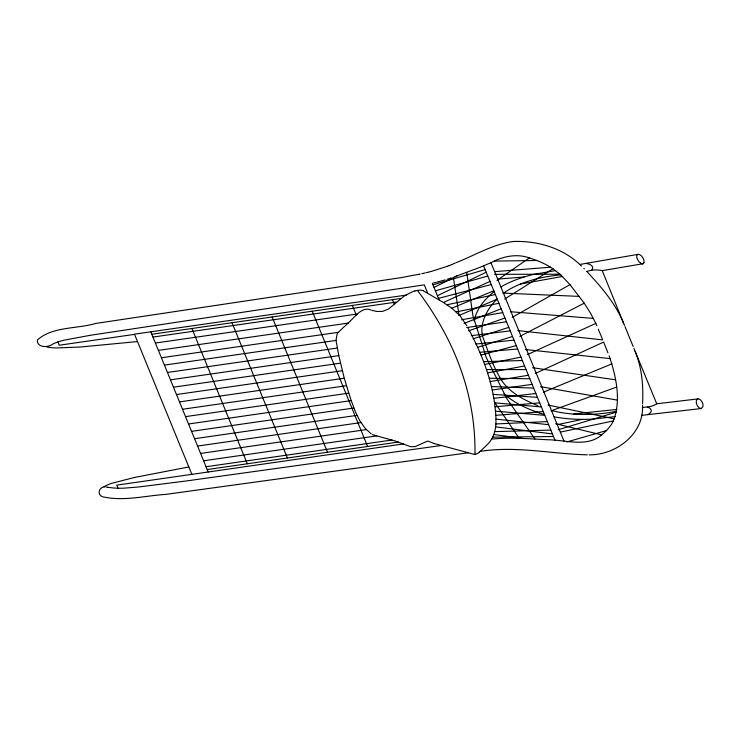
<?xml version="1.0" encoding="UTF-8"?>
<svg xmlns="http://www.w3.org/2000/svg" width="740" height="740" viewBox="0 0 740 740"><rect width="100%" height="100%" fill="white"/><g stroke="black" fill="none" stroke-linecap="round" stroke-linejoin="round"><path stroke-width="1.11" d="M642.561 403.911C643.495 385.781 641.904 367.151 634.707 350.307M642.496 405.363C644.17 433.89 615.948 455.165 589.142 454.86M480.806 450.836L488.446 443.473A85.664 37.555 -4.7 0 0 490.139 441.308C497.224 431.882 496.355 419.404 495.19 408.351C492.257 379.879 481.416 352.869 467.93 327.857M495.634 426.878L552.41 433.908M606.643 430.356A107.245 47.018 -4.7 0 0 613.035 421.652C621.628 400.729 616.124 376.42 609.122 355.718M474.238 321.16L474.571 319.31M616.587 411.292L616.596 411.227A72.168 31.635 -4.7 0 1 597.263 413.975L592.351 414.289A72.168 31.635 -4.7 0 1 577.801 414.326L573.685 414.076M474.571 319.292C477.106 307.877 485.274 298.775 494.144 291.588M644.013 262.534C644.605 258.796 640.979 254.116 638.176 254.32L579.79 264.467C562.197 247.771 537.175 240.611 513.283 241.499C493.007 244.163 474.923 255.263 456.164 262.654M615.236 416.611L592.435 419.118A83.148 36.445 -4.7 0 1 554.066 416.842M625.531 327.922L633.181 346.57M344.433 326.488L337.801 332.871A34.049 14.93 -4.7 0 0 337.07 334.082L336.006 340.326L338.809 355.625L344.156 377.835L350.695 399.128L355.468 412.004L359.927 420.94L365.495 428.738L371.23 433.871M350.982 320.328C355.7 315.795 360.454 309.228 367.614 309.117A4.514 1.98 -4.7 0 1 368.289 309.218L370.971 310.023M350.538 320.808L345.145 325.896M491.573 439.107C510.304 437.275 529.146 438.755 547.877 439.764C565.86 439.847 587.801 448.07 602.73 433.992A100.39 44.011 -4.7 0 0 606.264 430.717L606.624 430.347M405.983 295.075L405.65 295.279A71.243 31.228 -4.7 0 0 403.67 296.509L388.435 309.079L382.617 311.355A8.223 3.607 -4.7 0 1 382.09 311.429L376.725 311.457L371.952 310.365M479.428 452.011L480.26 451.308M479.381 452.048L477.855 453.343M601.666 434.88L555.638 423.715M503.487 293.299L506.271 291.338A72.168 31.635 -4.7 0 1 519.942 284.243L523.911 282.708A72.168 31.635 -4.7 0 1 536.879 278.795L541.486 277.74A72.168 31.635 -4.7 0 1 560.735 274.882L569.939 284.604M496.956 280.386L529.294 257.983M504.662 299.034L552.937 268.75L560.735 274.882M512.228 317.368L569.976 284.641L584.174 303.123M419.136 274.216L401.136 277.62L95.645 323.463C77.071 328.995 52.485 326.396 37.435 339.928C36.519 347.837 48.609 348.031 53.271 343.767A38.073 16.696 -4.7 0 1 57.84 342L57.905 341.973A47.508 20.822 -4.7 0 1 63.881 340.215L90.594 335.239L424.288 284.845L427.544 292.8M423.132 442.983L427.924 441.059L433.992 443.51M422.42 443.371L415.214 446.572L410.561 446.729M519.776 336.404L584.212 303.169M433.992 287.416L457.126 275.872M437.396 295.741L486.208 272.209M477.679 453.426L476.412 453.99A3.117 1.369 -4.7 0 1 474.969 454.379A2.035 0.888 -4.7 0 1 473.933 454.286L434.056 443.519M535.335 373.45L603.655 342.065M527.352 354.608L595.811 323.408L590.779 313.584L584.424 303.483M422.882 290.533L443.399 302.484L489.991 281.44M490.851 262.737L490.315 262.978M491.073 262.644C503.228 256.142 517.695 253.099 530.867 258.464A100.39 44.011 -4.7 0 1 536.546 260.415L537.138 260.647A107.245 47.018 -4.7 0 1 549.57 266.631L552.937 268.75M455.322 263.024L454.647 263.311M489.667 263.255L481.712 266.594M453.981 263.607L452.788 264.115M458.8 315.573L497.206 299.145C487.901 307.35 477.115 325.637 484.117 340.502C489.353 354.849 494.311 369.658 502.978 382.349C511.664 393.736 524.938 400.386 537.924 405.659M452.112 264.402L451.428 264.689M443.399 302.484L451.816 308.21L493.811 290.774M543.327 392.228L611.989 363.812M451.076 264.828L449.18 265.604M480.464 267.103L481.083 266.853M479.205 267.603L479.835 267.353M448.829 265.743L447.95 266.086M478.586 267.852L454.971 276.64M464.082 323.454L501.165 308.756M447.598 266.224L431.42 271.386M551.041 410.829L616.485 387.15M468.624 330.863L504.957 318.006M642.857 263.755L602.24 270.655A14.291 6.262 -4.7 0 0 591.519 270.248L586.737 271.395M451.243 277.935L449.346 278.564M448.653 278.795L447.08 279.295M473.064 338.809L508.796 327.376M477.402 347.375L512.533 336.506M445.138 279.896L438.284 281.801M558.182 429.746L616.429 412.106M432.937 284.835L485.135 269.591L555.019 440.282M566.886 441.965L606.393 430.588M435.388 290.829L487.771 276.02M415.001 291.005L416.611 290.598A9.37 4.107 -4.7 0 1 417.434 290.441A8.288 3.635 -4.7 0 1 417.878 290.376A6.632 2.905 -4.7 0 1 422.91 290.515M480.945 355.098L516.252 345.589M438.478 298.368L491.258 284.539M430.911 271.515L428.34 272.163M437.95 281.894L437.442 282.014M436.434 282.264L433.557 282.939M427.812 272.283L425.99 272.718M424.945 272.958L423.373 273.31M432.364 283.198L439.07 299.82M422.845 273.43L421.791 273.661M446.942 304.778L495.356 294.539M557.276 424.668L582.408 419.358M560.319 432.114L613.451 420.894M419.663 274.105L420.2 273.994M456.192 311.919L498.927 303.289M484.672 364.459L520.969 357.124M638.084 254.338C634.966 254.995 637.464 261.257 640.637 263.125M487.577 372.886L524.595 365.967M188.829 466.959L134.504 477.457L111.463 483.377A39.146 17.159 -4.7 0 0 103.998 486.68M520.405 284.058L562.428 276.464M461.649 319.736L502.747 312.604M698.005 398.897C694.721 399.387 696.248 407.638 700.891 408.572C706.228 406.204 700.512 398.194 698.079 398.888L656.741 403.781A14.291 6.262 -4.7 0 1 647.519 407.046L642.394 407.333M490.139 381.544L528.397 375.263M466.644 327.561L506.493 321.761M405.853 295.149L134.467 334.166L191.863 474.349M134.551 334.36L59.256 345.229L57.886 341.926M151.802 334.267L400.821 298.47M152.958 337.07L396.187 302.105M155.391 343.027L357.401 313.991M158.406 350.39L348.309 323.093M161.422 357.753L338.199 332.334M164.428 365.107L336.016 340.437M167.444 372.47L337.292 348.05M170.459 379.833L338.809 355.625M173.475 387.187L340.465 363.183M176.481 394.55L342.287 370.712M179.496 401.903L344.267 378.223M182.512 409.266L346.403 385.707M185.527 416.629L348.725 393.162M188.534 423.983L351.204 400.599M191.549 431.346L353.877 408.008M194.565 438.709L356.967 415.362M197.58 446.063L360.935 422.577M200.586 453.426L366.282 429.607M203.602 460.789L376.799 435.888L395.401 441.059L409.784 446.414M206.044 466.746L392.015 440.004M207.191 469.549L398.435 442.048M403.624 443.908L116.744 485.144L118.058 488.206A48.156 21.109 -4.7 0 0 124.44 488.141L139.213 486.92L185.694 481.046L441.234 445.517M492.211 390.017L532.115 384.347M468.18 452.797L165.631 494.403C145.493 495.707 124.82 501.202 104.719 497.188C96.468 496.623 98.013 486.652 105.237 486.883M555.5 270.562L533.226 274.485A83.148 36.445 -4.7 0 0 500.878 286.926M701.279 408.536L641.571 415.371M471.352 335.655L510.212 330.845M493.821 398.324L535.871 393.514M616.864 409.433L573.084 414.039A72.168 31.635 -4.7 0 1 555.453 411.459L551.457 410.46M137.492 341.556L80.66 347.005L56.027 347.966A39.146 17.159 -4.7 0 1 46.833 347.06M480.168 451.382C515.947 445.693 551.633 453.953 587.394 454.832M475.774 344.045L514.023 340.141M479.714 352.323L517.639 348.993M495.023 406.76L539.682 402.828M494.625 271.645L550.532 267.196M497.678 279.091L524.124 276.991M495.772 415.344L543.262 411.57M495.893 423.955L547.36 421.578M483.627 361.657L522.366 360.528M494.727 431.633L550.847 430.088M494.607 261.091L536.75 260.499M492.627 437.174L553.474 436.517M494.56 274.337L559.967 274.198M486.485 369.575L526.085 369.602M489.223 378.279L529.822 378.732M519.258 438.376L494.385 401.922M491.416 386.548L533.66 388.111M502.83 293.086L579.346 296.398M493.108 394.365L537.443 397.361M510.369 311.716L593.406 318.413M495.467 411.163L544.807 415.334M494.514 402.8L541.282 406.945M495.948 419.136L548.627 424.668M525.252 349.493L610.241 358.632M517.778 330.577L602.785 339.919M493.802 434.5L523.716 438.543M532.596 367.725L615.578 379.824M107.282 487.216L112.258 487.863A38.304 16.789 -4.7 0 0 118.002 488.197M107.115 487.188L106.551 487.096M540.616 386.696L617.243 400.109M548.062 405.048L614.385 418.858M375.707 435.62L376.799 435.888M375.18 435.481L372.461 434.602M544.474 414.52L541.218 413.531M540.995 413.466L539.627 413.022M539.404 412.948L537.286 412.226M537.064 412.152L534.567 411.255M534.354 411.181C523.374 407.046 512.57 401.709 503.921 393.643M451.816 308.21L460.123 315.823L466.783 325.748M579.79 264.467L580.493 265.124M580.687 265.308L581.483 266.058M583.879 268.426L584.35 268.907M586.829 271.488C600.973 286.648 614.903 302.716 623.08 322.011M625.3 327.302L624.976 326.516M534.974 439.033L507.085 399.054L486.346 357.79L472.879 315.49L466.737 272.385M624.495 325.341L624.172 324.592M634.532 349.881L633.912 348.346M602.573 339.466L598.281 329.207M595.811 323.408L596.856 325.785M635.096 351.287L656.741 403.781M623.246 322.4L623.996 324.166M607.947 352.804L603.831 342.528M490.962 262.691L563.991 441.068M392.459 299.672L394.18 303.872M352.351 305.435L356.264 315M312.243 311.207L367.623 446.479M272.135 316.97L327.515 452.251M232.027 322.733L287.407 458.014M191.919 328.505L247.299 463.776M150.803 331.816L208.19 472M602.24 270.655L623.413 322.788M483.609 265.827L485.135 269.591M453.343 277.213L458.939 314.491M585.913 263.403A12.349 5.411 -4.7 0 1 591.519 270.248M642.561 263.884A3.941 1.73 -4.7 0 1 640.831 263.089M417.434 290.441A1234.783 541.291 -4.7 0 1 474.96 454.36M647.519 407.046A12.349 5.411 -4.7 0 1 647.833 414.659M643.8 262.589A3.857 1.693 -4.7 0 1 643.069 263.81M406.168 295.121A33.846 14.837 -4.7 0 1 414.853 290.913"/></g></svg>
